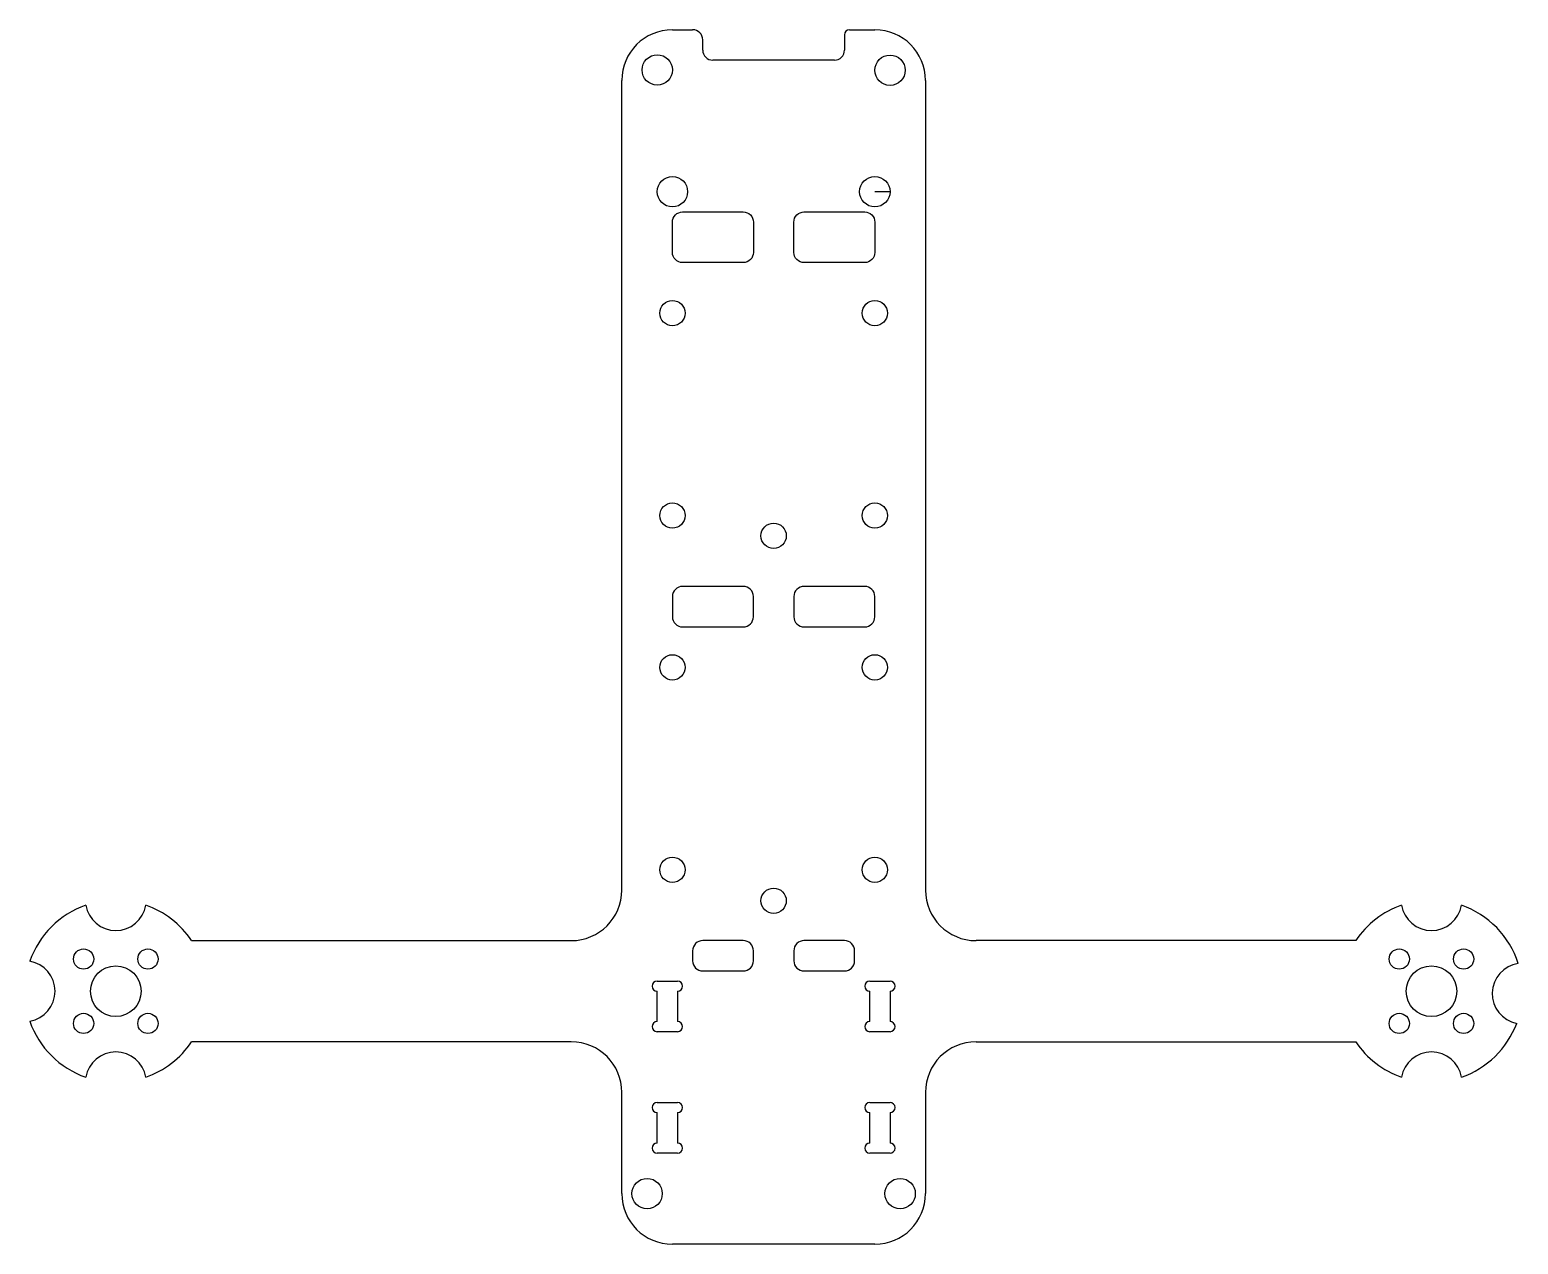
# Model space of a CAD drawing. Header units: millimetres. Extents: x -74 to 74, y -80 to 40.
import ezdxf

# ---------------------------------------------------------------- set-up
doc = ezdxf.new("R2010")
doc.units = ezdxf.units.MM
doc.layers.get('0').update_dxf_attribs({"linetype": 'CONTINUOUS'})

msp = doc.modelspace()

# ---------------------------------------------------------------- linework, layer by layer
for p, q in [((-10, 40), (-8, 40)), ((7.5, 40), (10, 40)), ((-7, 38), (-7, 39)), ((7, 39.5), (7, 38)), ((6, 37), (-6, 37)), ((-15, -45), (-15, 35)), ((15, 35), (15, -45)), ((11.5, 24), (10, 24)), ((-57.52, -50), (-20, -50)), ((57.52, -50), (20, -50)), ((-11.5, -54), (-9.5, -54)), ((9.5, -54), (11.5, -54)), ((-11.5, -58), (-11.5, -55)), ((-9.5, -55), (-9.5, -58)), ((9.5, -58), (9.5, -55)), ((11.5, -55), (11.5, -58)), ((-20, -60), (-57.52, -60)), ((-9.5, -59), (-11.5, -59)), ((11.5, -59), (9.5, -59)), ((20, -60), (57.52, -60)), ((-15, -75), (-15, -65)), ((-11.5, -66), (-9.5, -66)), ((9.5, -66), (11.5, -66)), ((15, -65), (15, -75)), ((-11.5, -70), (-11.5, -67)), ((-9.5, -67), (-9.5, -70)), ((9.5, -70), (9.5, -67)), ((11.5, -67), (11.5, -70)), ((-9.5, -71), (-11.5, -71)), ((11.5, -71), (9.5, -71)), ((10, -80), (-10, -80))]:
    msp.add_line(p, q)
for points in [[(-10, 18), (-10, 21, -0.414214), (-9, 22), (-3, 22, -0.414214), (-2, 21), (-2, 18, -0.414214), (-3, 17), (-9, 17, -0.414214)], [(10, 21), (10, 18, -0.414214), (9, 17), (3, 17, -0.414214), (2, 18), (2, 21, -0.414214), (3, 22), (9, 22, -0.414214)], [(-10, -16), (-10, -18, 0.414214), (-9, -19), (-3, -19, 0.414214), (-2, -18), (-2, -16, 0.414214), (-3, -15), (-9, -15, 0.414214)], [(10, -18), (10, -16, 0.414214), (9, -15), (3, -15, 0.414214), (2, -16), (2, -18, 0.414214), (3, -19), (9, -19, 0.414214)], [(-8, -51), (-8, -52, 0.414214), (-7, -53), (-3, -53, 0.414214), (-2, -52), (-2, -51, 0.414214), (-3, -50), (-7, -50, 0.414214)], [(8, -52), (8, -51, 0.414214), (7, -50), (3, -50, 0.414214), (2, -51), (2, -52, 0.414214), (3, -53), (7, -53, 0.414214)]]:
    msp.add_lwpolyline(points, format="xyb", close=True)
for centre, radius in [((-11.5, 36.03), 1.5), ((11.5, 36), 1.5), ((-10, 24), 1.5), ((10, 24), 1.5), ((-10, 12), 1.25), ((10, 12), 1.25), ((-10, -8), 1.25), ((10, -8), 1.25), ((0, -10), 1.25), ((-10, -23), 1.25), ((10, -23), 1.25), ((-10, -43), 1.25), ((10, -43), 1.25), ((0, -46.06), 1.25), ((-68.18, -51.82), 1), ((-61.82, -51.82), 1), ((61.82, -51.82), 1), ((68.18, -51.82), 1), ((-65, -55), 2.5), ((65, -55), 2.5), ((-68.18, -58.18), 1), ((-61.82, -58.18), 1), ((61.82, -58.18), 1), ((68.18, -58.18), 1), ((-12.5, -75), 1.5), ((12.5, -75), 1.5)]:
    msp.add_circle(centre, radius)
for centre, radius, start, end in [((-10, 35), 5, 90, 180), ((-8, 39), 1, 0, 90), ((7.5, 39.5), 0.5, 90, 180), ((10, 35), 5, 0, 90), ((-6, 38), 1, 180, 270), ((6, 38), 1, 270, 360), ((-20, -45), 5, 270, 360), ((20, -45), 5, 180, 270), ((-65, -55), 9, 109.1881, 160.8119), ((-65, -46), 3, 189.5941, 350.4059), ((-65, -55), 9, 33.749, 70.8119), ((65, -55), 9, 109.1646, 146.251), ((65, -46), 3, 189.5706, 350.3824), ((65, -55), 9, 17.7198, 70.7884), ((-74, -55), 3, -80.4059, 80.4059), ((74, -55.23), 3, 98.1257, 258.9376), ((-11.5, -54.5), 0.5, 90, 270), ((-9.5, -54.5), 0.5, -90, 90), ((9.5, -54.5), 0.5, 90, 270), ((11.5, -54.5), 0.5, -90, 90), ((-65, -55), 9, 199.1881, 250.8119), ((-11.5, -58.5), 0.5, 90, 270), ((-9.5, -58.5), 0.5, -90, 90), ((9.5, -58.5), 0.5, 90, 270), ((11.5, -58.5), 0.5, -90, 90), ((65, -55), 9, 289.218, 339.3435), ((-65, -55), 9, 289.1881, 326.251), ((-20, -65), 5, 0, 90), ((20, -65), 5, 90, 180), ((65, -55), 9, 213.749, 250.8417), ((-65, -64), 3, 9.5941, 170.4059), ((65, -64), 3, 9.6239, 170.4358), ((-11.5, -66.5), 0.5, 90, 270), ((-9.5, -66.5), 0.5, -90, 90), ((9.5, -66.5), 0.5, 90, 270), ((11.5, -66.5), 0.5, -90, 90), ((-11.5, -70.5), 0.5, 90, 270), ((-9.5, -70.5), 0.5, -90, 90), ((9.5, -70.5), 0.5, 90, 270), ((11.5, -70.5), 0.5, -90, 90), ((-10, -75), 5, 180, 270), ((10, -75), 5, -90, 0)]:
    msp.add_arc(centre, radius, start, end)

doc.saveas('drawing.dxf')
